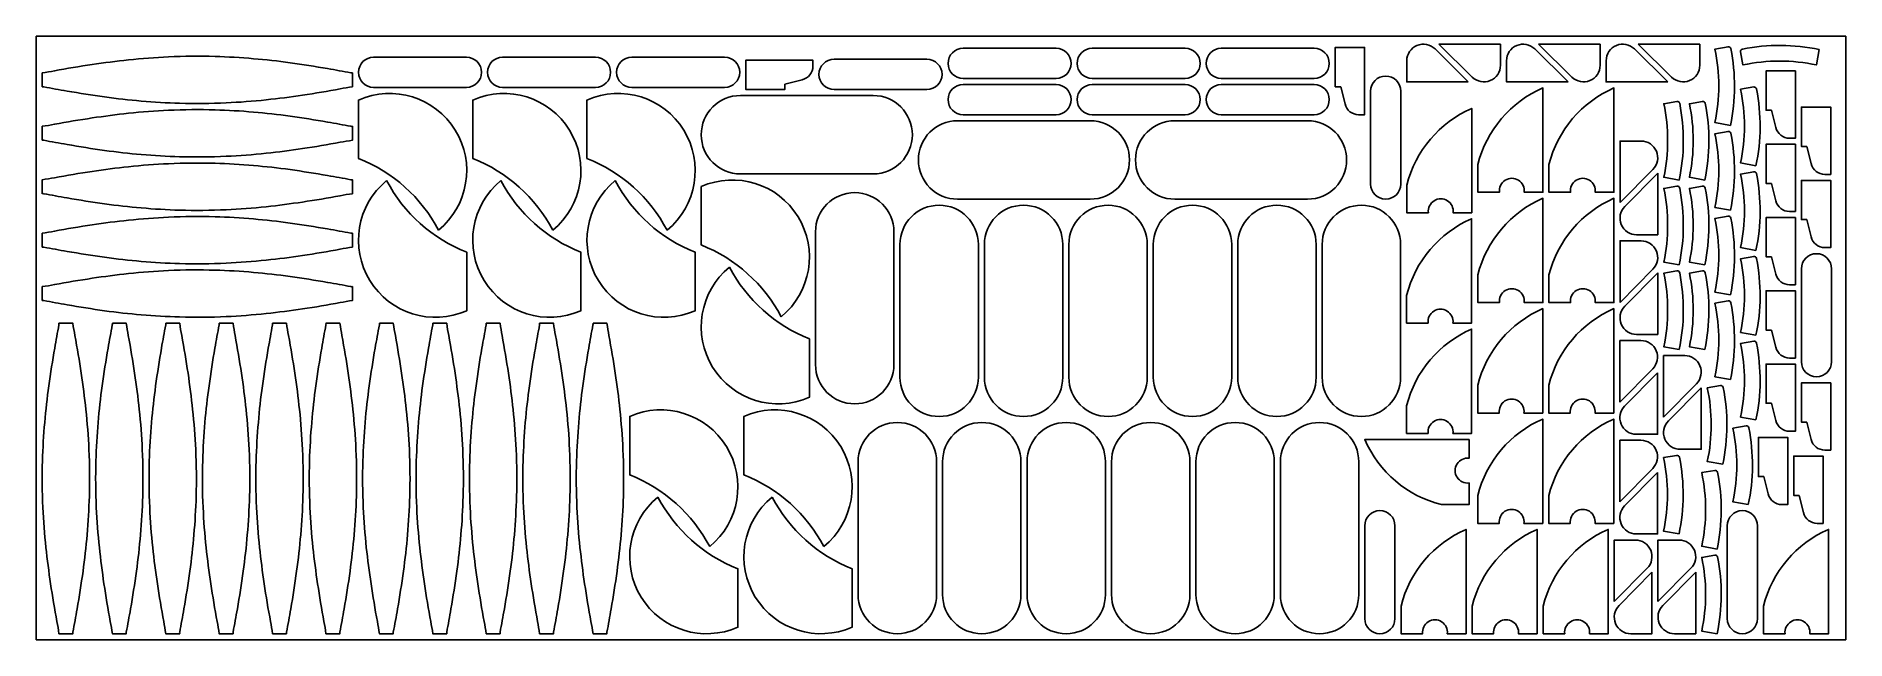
# Model space of a CAD drawing. Header units: metres. Extents: x 0 to 3000, y 0 to 1000.
import ezdxf

# ---------------------------------------------------------------- set-up
doc = ezdxf.new("R2010")
doc.units = ezdxf.units.M

msp = doc.modelspace()

# ---------------------------------------------------------------- linework, layer by layer
msp.add_lwpolyline([(0, 0), (3000, 0), (3000, 1000), (0, 1000)], close=True)
for points in [[(10, 916.2, -0.046707), (12.6, 916.1, 0.003135), (51.1, 909.1, 0.008458), (113.5, 899.4, 0.01321), (174.1, 892.6, 0.014485), (237.8, 888.9, 0.01939), (315.1, 889.6, 0.015224), (381.4, 894.6, 0.010235), (441.7, 902.3, 0.009448), (503.9, 912.8, -0.011144), (524.3, 916.2), (524.3, 939.2, -0.046703), (521.7, 939.3, 0.003147), (483.2, 946.3, 0.008458), (420.8, 956.1, 0.01321), (360.2, 962.8, 0.014485), (296.5, 966.5, 0.019392), (219.2, 965.8, 0.015224), (153, 960.8, 0.010235), (92.7, 953.1, 0.009448), (30.4, 942.6, -0.011147), (10, 939.2)], [(559.3, 915.2), (713.3, 915.2, 1), (713.3, 965.2), (559.3, 965.2, 1)], [(773.3, 915.2), (927.3, 915.2, 1), (927.3, 965.2), (773.3, 965.2, 1)], [(987.3, 915.2), (1141.3, 915.2, 1), (1141.3, 965.2), (987.3, 965.2, 1)], [(1241.3, 920.8), (1269.9, 927.9, 0.346492), (1287.7, 950.5), (1287.7, 960.3), (1176.3, 960.3), (1176.3, 911.8), (1241.3, 911.8)], [(1322.7, 911.8), (1476.7, 911.8, 1), (1476.7, 961.8), (1322.7, 961.8, 1)], [(1536.7, 930), (1690.7, 930, 1), (1690.7, 980), (1536.7, 980, 1)], [(1750.7, 930), (1904.7, 930, 1), (1904.7, 980), (1750.7, 980, 1)], [(1964.7, 930), (2118.7, 930, 1), (2118.7, 980), (1964.7, 980, 1)], [(2162.7, 916.4), (2169.8, 887.8, 0.346492), (2192.4, 870), (2202.2, 870), (2202.2, 981.4), (2153.7, 981.4), (2153.7, 916.4)], [(2374.2, 924.3), (2319, 978.9, 0.666171), (2272.2, 959.3), (2272.2, 924.3)], [(2325.5, 986.8), (2380.6, 932.3, 0.666171), (2427.5, 951.8), (2427.5, 986.8)], [(2539.5, 924.3), (2484.3, 978.9, 0.666171), (2437.5, 959.3), (2437.5, 924.3)], [(2490.7, 986.8), (2545.9, 932.3, 0.666171), (2592.7, 951.8), (2592.7, 986.8)], [(2704.7, 924.3), (2649.6, 978.9, 0.666171), (2602.7, 959.3), (2602.7, 924.3)], [(2656, 986.8), (2711.1, 932.3, 0.666171), (2758, 951.8), (2758, 986.8)], [(2808.7, 852.3, 0.100829), (2809.4, 979.5, 0.408081), (2804.8, 982.6), (2783, 978.8, -0.105433), (2783, 856.8)], [(2955.9, 978, 0.100829), (2828.7, 978.8, 0.408081), (2825.5, 974.2), (2829.4, 952.4, -0.105433), (2951.4, 952.4)], [(2212.2, 909), (2212.2, 755, 1), (2262.2, 755), (2262.2, 909, 1)], [(2876.9, 877.4), (2884, 848.8, 0.346492), (2906.6, 831), (2916.4, 831), (2916.4, 942.4), (2867.9, 942.4), (2867.9, 877.4)], [(667, 678.7, 0.873024), (534.3, 894.3), (534.3, 797.6, -0.178897)], [(856.4, 678.7, 0.873024), (723.7, 894.3), (723.7, 797.6, -0.178897)], [(1045.8, 678.7, 0.873024), (913.1, 894.3), (913.1, 797.6, -0.178897)], [(1167.5, 771.8), (1387.5, 771.8, 1), (1387.5, 901.8), (1167.5, 901.8, 1)], [(1536.7, 870), (1690.7, 870, 1), (1690.7, 920), (1536.7, 920, 1)], [(1750.7, 870), (1904.7, 870, 1), (1904.7, 920), (1750.7, 920, 1)], [(1964.7, 870), (2118.7, 870, 1), (2118.7, 920), (1964.7, 920, 1)], [(2390, 787.4), (2390, 741.5), (2425.8, 741.5, -1.127564), (2466.8, 741.5), (2497.9, 741.5), (2497.9, 914.3, 0.233061)], [(2507.9, 787.4), (2507.9, 741.5), (2543.6, 741.5, -1.127564), (2584.6, 741.5), (2615.7, 741.5), (2615.7, 914.3, 0.233061)], [(2851.1, 785.5, 0.100829), (2851.9, 912.7, 0.408081), (2847.3, 915.9), (2825.5, 912, -0.105433), (2825.5, 790)], [(10, 827.6, -0.046707), (12.6, 827.6, 0.003135), (51.1, 820.6, 0.008458), (113.5, 810.8, 0.01321), (174.1, 804, 0.014485), (237.8, 800.4, 0.01939), (315.1, 801, 0.015224), (381.4, 806.1, 0.010235), (441.7, 813.8, 0.009448), (503.9, 824.3, -0.011144), (524.3, 827.6), (524.3, 850.7, -0.046703), (521.7, 850.7, 0.003147), (483.2, 857.8, 0.008458), (420.8, 867.5, 0.01321), (360.2, 874.3, 0.014485), (296.5, 878, 0.019392), (219.2, 877.3, 0.015224), (153, 872.3, 0.010235), (92.7, 864.5, 0.009448), (30.4, 854.1, -0.011147), (10, 850.7)], [(2272.2, 753.4), (2272.2, 707.6), (2308, 707.6, -1.127564), (2349, 707.6), (2380, 707.6), (2380, 880.4, 0.233061)], [(2723.8, 761.7, 0.100829), (2724.6, 888.8, 0.408081), (2720, 892), (2698.2, 888.2, -0.105433), (2698.2, 766.2)], [(2766.2, 761.7, 0.100829), (2767, 888.8, 0.408081), (2762.4, 892), (2740.6, 888.2, -0.105433), (2740.6, 766.2)], [(2935.4, 817.5), (2942.5, 788.9, 0.346492), (2965.1, 771.1), (2974.9, 771.1), (2974.9, 882.5), (2926.4, 882.5), (2926.4, 817.5)], [(1527.5, 730), (1747.5, 730, 1), (1747.5, 860), (1527.5, 860, 1)], [(1887.5, 730), (2107.5, 730, 1), (2107.5, 860), (1887.5, 860, 1)], [(2808.7, 711.9, 0.100829), (2809.4, 839.1, 0.408081), (2804.8, 842.3), (2783, 838.4, -0.105433), (2783, 716.4)], [(2625.7, 724.3), (2680.2, 779.4, 0.666171), (2660.7, 826.3), (2625.7, 826.3)], [(2876.9, 756), (2884, 727.4, 0.346492), (2906.6, 709.6), (2916.4, 709.6), (2916.4, 821), (2867.9, 821), (2867.9, 756)], [(10, 739.1, -0.046707), (12.6, 739.1, 0.003135), (51.1, 732, 0.008458), (113.5, 722.3, 0.01321), (174.1, 715.5, 0.014485), (237.8, 711.8, 0.01939), (315.1, 712.5, 0.015224), (381.4, 717.5, 0.010235), (441.7, 725.3, 0.009448), (503.9, 735.7, -0.011144), (524.3, 739.1), (524.3, 762.2, -0.046703), (521.7, 762.2, 0.003147), (483.2, 769.2, 0.008458), (420.8, 779, 0.01321), (360.2, 785.8, 0.014485), (296.5, 789.5, 0.019392), (219.2, 788.8, 0.015224), (153, 783.8, 0.010235), (92.7, 776, 0.009448), (30.4, 765.5, -0.011147), (10, 762.2)], [(581, 760.8, 0.873024), (713.7, 545.2), (713.7, 642, -0.178897)], [(770.4, 760.8, 0.873024), (903.1, 545.2), (903.1, 642, -0.178897)], [(959.8, 760.8, 0.873024), (1092.5, 545.2), (1092.5, 642, -0.178897)], [(1235.2, 535.3, 0.873024), (1102.5, 750.9), (1102.5, 654.1, -0.178897)], [(2688.2, 773), (2633.6, 717.9, 0.666171), (2653.2, 671), (2688.2, 671)], [(2723.8, 621.3, 0.100829), (2724.6, 748.4, 0.408081), (2720, 751.6), (2698.2, 747.8, -0.105433), (2698.2, 625.8)], [(2766.2, 621.3, 0.100829), (2767, 748.4, 0.408081), (2762.4, 751.6), (2740.6, 747.8, -0.105433), (2740.6, 625.8)], [(2851.1, 645.2, 0.100829), (2851.9, 772.3, 0.408081), (2847.3, 775.5), (2825.5, 771.7, -0.105433), (2825.5, 649.7)], [(2935.4, 696.1), (2942.5, 667.5, 0.346492), (2965.1, 649.7), (2974.9, 649.7), (2974.9, 761.1), (2926.4, 761.1), (2926.4, 696.1)], [(1291.9, 675.9), (1291.9, 455.9, 1), (1421.9, 455.9), (1421.9, 675.9, 1)], [(1431.9, 655), (1431.9, 435, 1), (1561.9, 435), (1561.9, 655, 1)], [(1571.9, 655), (1571.9, 435, 1), (1701.9, 435), (1701.9, 655, 1)], [(1711.9, 655), (1711.9, 435, 1), (1841.9, 435), (1841.9, 655, 1)], [(1851.9, 655), (1851.9, 435, 1), (1981.9, 435), (1981.9, 655, 1)], [(1991.9, 655), (1991.9, 435, 1), (2121.9, 435), (2121.9, 655, 1)], [(2131.9, 655), (2131.9, 435, 1), (2261.9, 435), (2261.9, 655, 1)], [(2390, 604.5), (2390, 558.6), (2425.8, 558.6, -1.127564), (2466.8, 558.6), (2497.9, 558.6), (2497.9, 731.5, 0.233061)], [(2507.9, 604.5), (2507.9, 558.6), (2543.6, 558.6, -1.127564), (2584.6, 558.6), (2615.7, 558.6), (2615.7, 731.5, 0.233061)], [(10, 650.6, -0.046707), (12.6, 650.5, 0.003135), (51.1, 643.5, 0.008458), (113.5, 633.8, 0.01321), (174.1, 627, 0.014485), (237.8, 623.3, 0.01939), (315.1, 624, 0.015224), (381.4, 629, 0.010235), (441.7, 636.7, 0.009448), (503.9, 647.2, -0.011144), (524.3, 650.6), (524.3, 673.6, -0.046703), (521.7, 673.7, 0.003147), (483.2, 680.7, 0.008458), (420.8, 690.5, 0.01321), (360.2, 697.2, 0.014485), (296.5, 700.9, 0.019392), (219.2, 700.2, 0.015224), (153, 695.2, 0.010235), (92.7, 687.5, 0.009448), (30.4, 677, -0.011147), (10, 673.6)], [(2271.9, 570.6), (2271.9, 524.7), (2307.6, 524.7, -1.127564), (2348.7, 524.7), (2379.7, 524.7), (2379.7, 697.6, 0.233061)], [(2808.7, 571.5, 0.100829), (2809.4, 698.7, 0.408081), (2804.8, 701.9), (2783, 698, -0.105433), (2783, 576)], [(2876.9, 634.6), (2884, 606, 0.346492), (2906.6, 588.2), (2916.4, 588.2), (2916.4, 699.6), (2867.9, 699.6), (2867.9, 634.6)], [(2625.7, 559), (2680.2, 614.2, 0.666171), (2660.7, 661), (2625.7, 661)], [(2851.1, 504.8, 0.100829), (2851.9, 631.9, 0.408081), (2847.3, 635.1), (2825.5, 631.3, -0.105433), (2825.5, 509.3)], [(2926.4, 614.7), (2926.4, 460.7, 1), (2976.4, 460.7), (2976.4, 614.7, 1)], [(10, 562.1, -0.046707), (12.6, 562, 0.003135), (51.1, 555, 0.008458), (113.5, 545.2, 0.01321), (174.1, 538.4, 0.014485), (237.8, 534.8, 0.01939), (315.1, 535.4, 0.015224), (381.4, 540.5, 0.010235), (441.7, 548.2, 0.009448), (503.9, 558.7, -0.011144), (524.3, 562.1), (524.3, 585.1, -0.046703), (521.7, 585.1, 0.003147), (483.2, 592.2, 0.008458), (420.8, 601.9, 0.01321), (360.2, 608.7, 0.014485), (296.5, 612.4, 0.019392), (219.2, 611.7, 0.015224), (153, 606.7, 0.010235), (92.7, 598.9, 0.009448), (30.4, 588.5, -0.011147), (10, 585.1)], [(1149.2, 617.4, 0.873024), (1281.9, 401.8), (1281.9, 498.5, -0.178897)], [(2688.2, 607.8), (2633.6, 552.6, 0.666171), (2653.2, 505.8), (2688.2, 505.8)], [(2723.8, 480.9, 0.100829), (2724.6, 608.1, 0.408081), (2720, 611.2), (2698.2, 607.4, -0.105433), (2698.2, 485.4)], [(2766.2, 480.9, 0.100829), (2767, 608.1, 0.408081), (2762.4, 611.2), (2740.6, 607.4, -0.105433), (2740.6, 485.4)], [(2876.9, 513.2), (2884, 484.6, 0.346492), (2906.6, 466.8), (2916.4, 466.8), (2916.4, 578.2), (2867.9, 578.2), (2867.9, 513.2)], [(2389.7, 421.6), (2389.7, 375.7), (2425.5, 375.7, -1.127564), (2466.5, 375.7), (2497.5, 375.7), (2497.5, 548.6, 0.233061)], [(2507.5, 421.6), (2507.5, 375.7), (2543.3, 375.7, -1.127564), (2584.3, 375.7), (2615.4, 375.7), (2615.4, 548.6, 0.233061)], [(2808.7, 431.2, 0.100829), (2809.4, 558.3, 0.408081), (2804.8, 561.5), (2783, 557.7, -0.105433), (2783, 435.7)], [(37.7, 524.3, -0.046707), (37.7, 521.7, 0.003135), (30.7, 483.2, 0.008458), (20.9, 420.8, 0.01321), (14.1, 360.2, 0.014485), (10.4, 296.5, 0.01939), (11.1, 219.2, 0.015224), (16.2, 153, 0.010235), (23.9, 92.7, 0.009448), (34.4, 30.4, -0.011144), (37.7, 10), (60.8, 10, -0.046703), (60.8, 12.6, 0.003147), (67.9, 51.1, 0.008458), (77.6, 113.5, 0.01321), (84.4, 174.1, 0.014485), (88.1, 237.8, 0.019392), (87.4, 315.1, 0.015224), (82.4, 381.4, 0.010235), (74.6, 441.7, 0.009448), (64.2, 503.9, -0.011147), (60.8, 524.3)], [(126.3, 524.3, -0.046707), (126.2, 521.7, 0.003135), (119.2, 483.2, 0.008458), (109.4, 420.8, 0.01321), (102.7, 360.2, 0.014485), (99, 296.5, 0.01939), (99.7, 219.2, 0.015224), (104.7, 153, 0.010235), (112.4, 92.7, 0.009448), (122.9, 30.4, -0.011144), (126.3, 10), (149.3, 10, -0.046703), (149.4, 12.6, 0.003147), (156.4, 51.1, 0.008458), (166.2, 113.5, 0.01321), (172.9, 174.1, 0.014485), (176.6, 237.8, 0.019392), (175.9, 315.1, 0.015224), (170.9, 381.4, 0.010235), (163.2, 441.7, 0.009448), (152.7, 503.9, -0.011147), (149.3, 524.3)], [(214.8, 524.3, -0.046707), (214.8, 521.7, 0.003135), (207.7, 483.2, 0.008458), (198, 420.8, 0.01321), (191.2, 360.2, 0.014485), (187.5, 296.5, 0.01939), (188.2, 219.2, 0.015224), (193.2, 153, 0.010235), (201, 92.7, 0.009448), (211.4, 30.4, -0.011144), (214.8, 10), (237.9, 10, -0.046703), (237.9, 12.6, 0.003147), (244.9, 51.1, 0.008458), (254.7, 113.5, 0.01321), (261.5, 174.1, 0.014485), (265.2, 237.8, 0.019392), (264.5, 315.1, 0.015224), (259.4, 381.4, 0.010235), (251.7, 441.7, 0.009448), (241.2, 503.9, -0.011147), (237.9, 524.3)], [(303.3, 524.3, -0.046707), (303.3, 521.7, 0.003135), (296.3, 483.2, 0.008458), (286.5, 420.8, 0.01321), (279.7, 360.2, 0.014485), (276, 296.5, 0.01939), (276.7, 219.2, 0.015224), (281.7, 153, 0.010235), (289.5, 92.7, 0.009448), (300, 30.4, -0.011144), (303.3, 10), (326.4, 10, -0.046703), (326.4, 12.6, 0.003147), (333.5, 51.1, 0.008458), (343.2, 113.5, 0.01321), (350, 174.1, 0.014485), (353.7, 237.8, 0.019392), (353, 315.1, 0.015224), (348, 381.4, 0.010235), (340.2, 441.7, 0.009448), (329.8, 503.9, -0.011147), (326.4, 524.3)], [(391.9, 524.3, -0.046707), (391.8, 521.7, 0.003135), (384.8, 483.2, 0.008458), (375, 420.8, 0.01321), (368.3, 360.2, 0.014485), (364.6, 296.5, 0.01939), (365.3, 219.2, 0.015224), (370.3, 153, 0.010235), (378, 92.7, 0.009448), (388.5, 30.4, -0.011144), (391.9, 10), (414.9, 10, -0.046703), (415, 12.6, 0.003147), (422, 51.1, 0.008458), (431.8, 113.5, 0.01321), (438.5, 174.1, 0.014485), (442.2, 237.8, 0.019392), (441.5, 315.1, 0.015224), (436.5, 381.4, 0.010235), (428.8, 441.7, 0.009448), (418.3, 503.9, -0.011147), (414.9, 524.3)], [(480.4, 524.3, -0.046707), (480.4, 521.7, 0.003135), (473.3, 483.2, 0.008458), (463.6, 420.8, 0.01321), (456.8, 360.2, 0.014485), (453.1, 296.5, 0.01939), (453.8, 219.2, 0.015224), (458.8, 153, 0.010235), (466.6, 92.7, 0.009448), (477, 30.4, -0.011144), (480.4, 10), (503.5, 10, -0.046703), (503.5, 12.6, 0.003147), (510.5, 51.1, 0.008458), (520.3, 113.5, 0.01321), (527.1, 174.1, 0.014485), (530.8, 237.8, 0.019392), (530.1, 315.1, 0.015224), (525, 381.4, 0.010235), (517.3, 441.7, 0.009448), (506.8, 503.9, -0.011147), (503.5, 524.3)], [(568.9, 524.3, -0.046707), (568.9, 521.7, 0.003135), (561.9, 483.2, 0.008458), (552.1, 420.8, 0.01321), (545.3, 360.2, 0.014485), (541.6, 296.5, 0.01939), (542.3, 219.2, 0.015224), (547.3, 153, 0.010235), (555.1, 92.7, 0.009448), (565.6, 30.4, -0.011144), (568.9, 10), (592, 10, -0.046703), (592, 12.6, 0.003147), (599.1, 51.1, 0.008458), (608.8, 113.5, 0.01321), (615.6, 174.1, 0.014485), (619.3, 237.8, 0.019392), (618.6, 315.1, 0.015224), (613.6, 381.4, 0.010235), (605.8, 441.7, 0.009448), (595.4, 503.9, -0.011147), (592, 524.3)], [(657.5, 524.3, -0.046707), (657.4, 521.7, 0.003135), (650.4, 483.2, 0.008458), (640.6, 420.8, 0.01321), (633.9, 360.2, 0.014485), (630.2, 296.5, 0.01939), (630.9, 219.2, 0.015224), (635.9, 153, 0.010235), (643.6, 92.7, 0.009448), (654.1, 30.4, -0.011144), (657.5, 10), (680.5, 10, -0.046703), (680.6, 12.6, 0.003147), (687.6, 51.1, 0.008458), (697.3, 113.5, 0.01321), (704.1, 174.1, 0.014485), (707.8, 237.8, 0.019392), (707.1, 315.1, 0.015224), (702.1, 381.4, 0.010235), (694.4, 441.7, 0.009448), (683.9, 503.9, -0.011147), (680.5, 524.3)], [(746, 524.3, -0.046707), (746, 521.7, 0.003135), (738.9, 483.2, 0.008458), (729.2, 420.8, 0.01321), (722.4, 360.2, 0.014485), (718.7, 296.5, 0.01939), (719.4, 219.2, 0.015224), (724.4, 153, 0.010235), (732.2, 92.7, 0.009448), (742.6, 30.4, -0.011144), (746, 10), (769.1, 10, -0.046703), (769.1, 12.6, 0.003147), (776.1, 51.1, 0.008458), (785.9, 113.5, 0.01321), (792.7, 174.1, 0.014485), (796.3, 237.8, 0.019392), (795.7, 315.1, 0.015224), (790.6, 381.4, 0.010235), (782.9, 441.7, 0.009448), (772.4, 503.9, -0.011147), (769.1, 524.3)], [(834.5, 524.3, -0.046707), (834.5, 521.7, 0.003135), (827.5, 483.2, 0.008458), (817.7, 420.8, 0.01321), (810.9, 360.2, 0.014485), (807.2, 296.5, 0.01939), (807.9, 219.2, 0.015224), (812.9, 153, 0.010235), (820.7, 92.7, 0.009448), (831.2, 30.4, -0.011144), (834.5, 10), (857.6, 10, -0.046703), (857.6, 12.6, 0.003147), (864.7, 51.1, 0.008458), (874.4, 113.5, 0.01321), (881.2, 174.1, 0.014485), (884.9, 237.8, 0.019392), (884.2, 315.1, 0.015224), (879.2, 381.4, 0.010235), (871.4, 441.7, 0.009448), (861, 503.9, -0.011147), (857.6, 524.3)], [(923.1, 524.3, -0.046707), (923, 521.7, 0.003135), (916, 483.2, 0.008458), (906.2, 420.8, 0.01321), (899.5, 360.2, 0.014485), (895.8, 296.5, 0.01939), (896.5, 219.2, 0.015224), (901.5, 153, 0.010235), (909.2, 92.7, 0.009448), (919.7, 30.4, -0.011144), (923.1, 10), (946.1, 10, -0.046703), (946.2, 12.6, 0.003147), (953.2, 51.1, 0.008458), (962.9, 113.5, 0.01321), (969.7, 174.1, 0.014485), (973.4, 237.8, 0.019392), (972.7, 315.1, 0.015224), (967.7, 381.4, 0.010235), (960, 441.7, 0.009448), (949.5, 503.9, -0.011147), (946.1, 524.3)], [(2271.9, 387.7), (2271.9, 341.8), (2307.6, 341.8, -1.127564), (2348.7, 341.8), (2379.7, 341.8), (2379.7, 514.7, 0.233061)], [(2625.4, 393.8), (2679.9, 448.9, 0.666171), (2660.4, 495.8), (2625.4, 495.8)], [(2851.1, 364.4, 0.100829), (2851.9, 491.5, 0.408081), (2847.3, 494.7), (2825.5, 490.9, -0.105433), (2825.5, 368.9)], [(2697.9, 368.9), (2752.4, 424.1, 0.666171), (2732.9, 470.9), (2697.9, 470.9)], [(2876.9, 391.8), (2884, 363.2, 0.346492), (2906.6, 345.4), (2916.4, 345.4), (2916.4, 456.8), (2867.9, 456.8), (2867.9, 391.8)], [(2687.9, 442.5), (2633.3, 387.3, 0.666171), (2652.9, 340.5), (2687.9, 340.5)], [(2796, 290.8, 0.100829), (2796.8, 417.9, 0.408081), (2792.1, 421.1), (2770.4, 417.3, -0.105433), (2770.4, 295.3)], [(2935.4, 360.7), (2942.5, 332.1, 0.346492), (2965.1, 314.3), (2974.9, 314.3), (2974.9, 425.7), (2926.4, 425.7), (2926.4, 360.7)], [(2760.4, 417.6), (2705.8, 362.5, 0.666171), (2725.4, 315.6), (2760.4, 315.6)], [(1116.5, 154.4, 0.873024), (983.9, 370), (983.9, 273.2, -0.178897)], [(1305.9, 154.4, 0.873024), (1173.3, 370), (1173.3, 273.2, -0.178897)], [(1362.6, 295), (1362.6, 75, 1), (1492.6, 75), (1492.6, 295, 1)], [(1502.6, 295), (1502.6, 75, 1), (1632.6, 75), (1632.6, 295, 1)], [(1642.6, 295), (1642.6, 75, 1), (1772.6, 75), (1772.6, 295, 1)], [(1782.6, 295), (1782.6, 75, 1), (1912.6, 75), (1912.6, 295, 1)], [(1922.6, 295), (1922.6, 75, 1), (2052.6, 75), (2052.6, 295, 1)], [(2062.6, 295), (2062.6, 75, 1), (2192.6, 75), (2192.6, 295, 1)], [(2389.7, 238.8), (2389.7, 192.9), (2425.5, 192.9, -1.127564), (2466.5, 192.9), (2497.5, 192.9), (2497.5, 365.7, 0.233061)], [(2507.5, 238.8), (2507.5, 192.9), (2543.3, 192.9, -1.127564), (2584.3, 192.9), (2615.4, 192.9), (2615.4, 365.7, 0.233061)], [(2329.6, 224), (2375.5, 224), (2375.5, 259.8, -1.127564), (2375.5, 300.8), (2375.5, 331.8), (2202.6, 331.8, 0.233061)], [(2625.4, 228.5), (2679.9, 283.7, 0.666171), (2660.4, 330.5), (2625.4, 330.5)], [(2838.4, 224, 0.100829), (2839.2, 351.2, 0.408081), (2834.6, 354.3), (2812.8, 350.5, -0.105433), (2812.8, 228.5)], [(2864.2, 270.4), (2871.3, 241.8, 0.346492), (2893.9, 224), (2903.7, 224), (2903.7, 335.4), (2855.2, 335.4), (2855.2, 270.4)], [(2723.5, 175.3, 0.100829), (2724.3, 302.4, 0.408081), (2719.6, 305.6), (2697.9, 301.8, -0.105433), (2697.9, 179.8)], [(2922.7, 239.3), (2929.8, 210.7, 0.346492), (2952.4, 192.9), (2962.2, 192.9), (2962.2, 304.3), (2913.7, 304.3), (2913.7, 239.3)], [(2687.9, 277.3), (2633.3, 222.1, 0.666171), (2652.9, 175.3), (2687.9, 175.3)], [(2786.7, 150.4, 0.100829), (2787.5, 277.5, 0.408081), (2782.9, 280.7), (2761.1, 276.9, -0.105433), (2761.1, 154.9)], [(1030.6, 236.5, 0.873024), (1163.3, 20.9), (1163.3, 117.6, -0.178897)], [(1220, 236.5, 0.873024), (1352.6, 20.9), (1352.6, 117.6, -0.178897)], [(2202.6, 189), (2202.6, 35, 1), (2252.6, 35), (2252.6, 189, 1)], [(2803.5, 189), (2803.5, 35, 1), (2853.5, 35), (2853.5, 189, 1)], [(2262.6, 55.9), (2262.6, 10), (2298.4, 10, -1.127564), (2339.4, 10), (2370.5, 10), (2370.5, 182.9, 0.233061)], [(2380.5, 55.9), (2380.5, 10), (2416.2, 10, -1.127564), (2457.3, 10), (2488.3, 10), (2488.3, 182.9, 0.233061)], [(2498.3, 55.9), (2498.3, 10), (2534, 10, -1.127564), (2575.1, 10), (2606.1, 10), (2606.1, 182.9, 0.233061)], [(2863.5, 55.9), (2863.5, 10), (2899.3, 10, -1.127564), (2940.3, 10), (2971.4, 10), (2971.4, 182.9, 0.233061)], [(2616.1, 63.3), (2670.7, 118.4, 0.666171), (2651.1, 165.3), (2616.1, 165.3)], [(2688.6, 63.3), (2743.2, 118.4, 0.666171), (2723.6, 165.3), (2688.6, 165.3)], [(2786.7, 10, 0.100829), (2787.5, 137.2, 0.408081), (2782.9, 140.3), (2761.1, 136.5, -0.105433), (2761.1, 14.5)], [(2678.6, 112), (2624.1, 56.8, 0.666171), (2643.6, 10), (2678.6, 10)], [(2751.1, 112), (2696.6, 56.8, 0.666171), (2716.1, 10), (2751.1, 10)]]:
    msp.add_lwpolyline(points, format="xyb", close=True)

doc.saveas('drawing.dxf')
